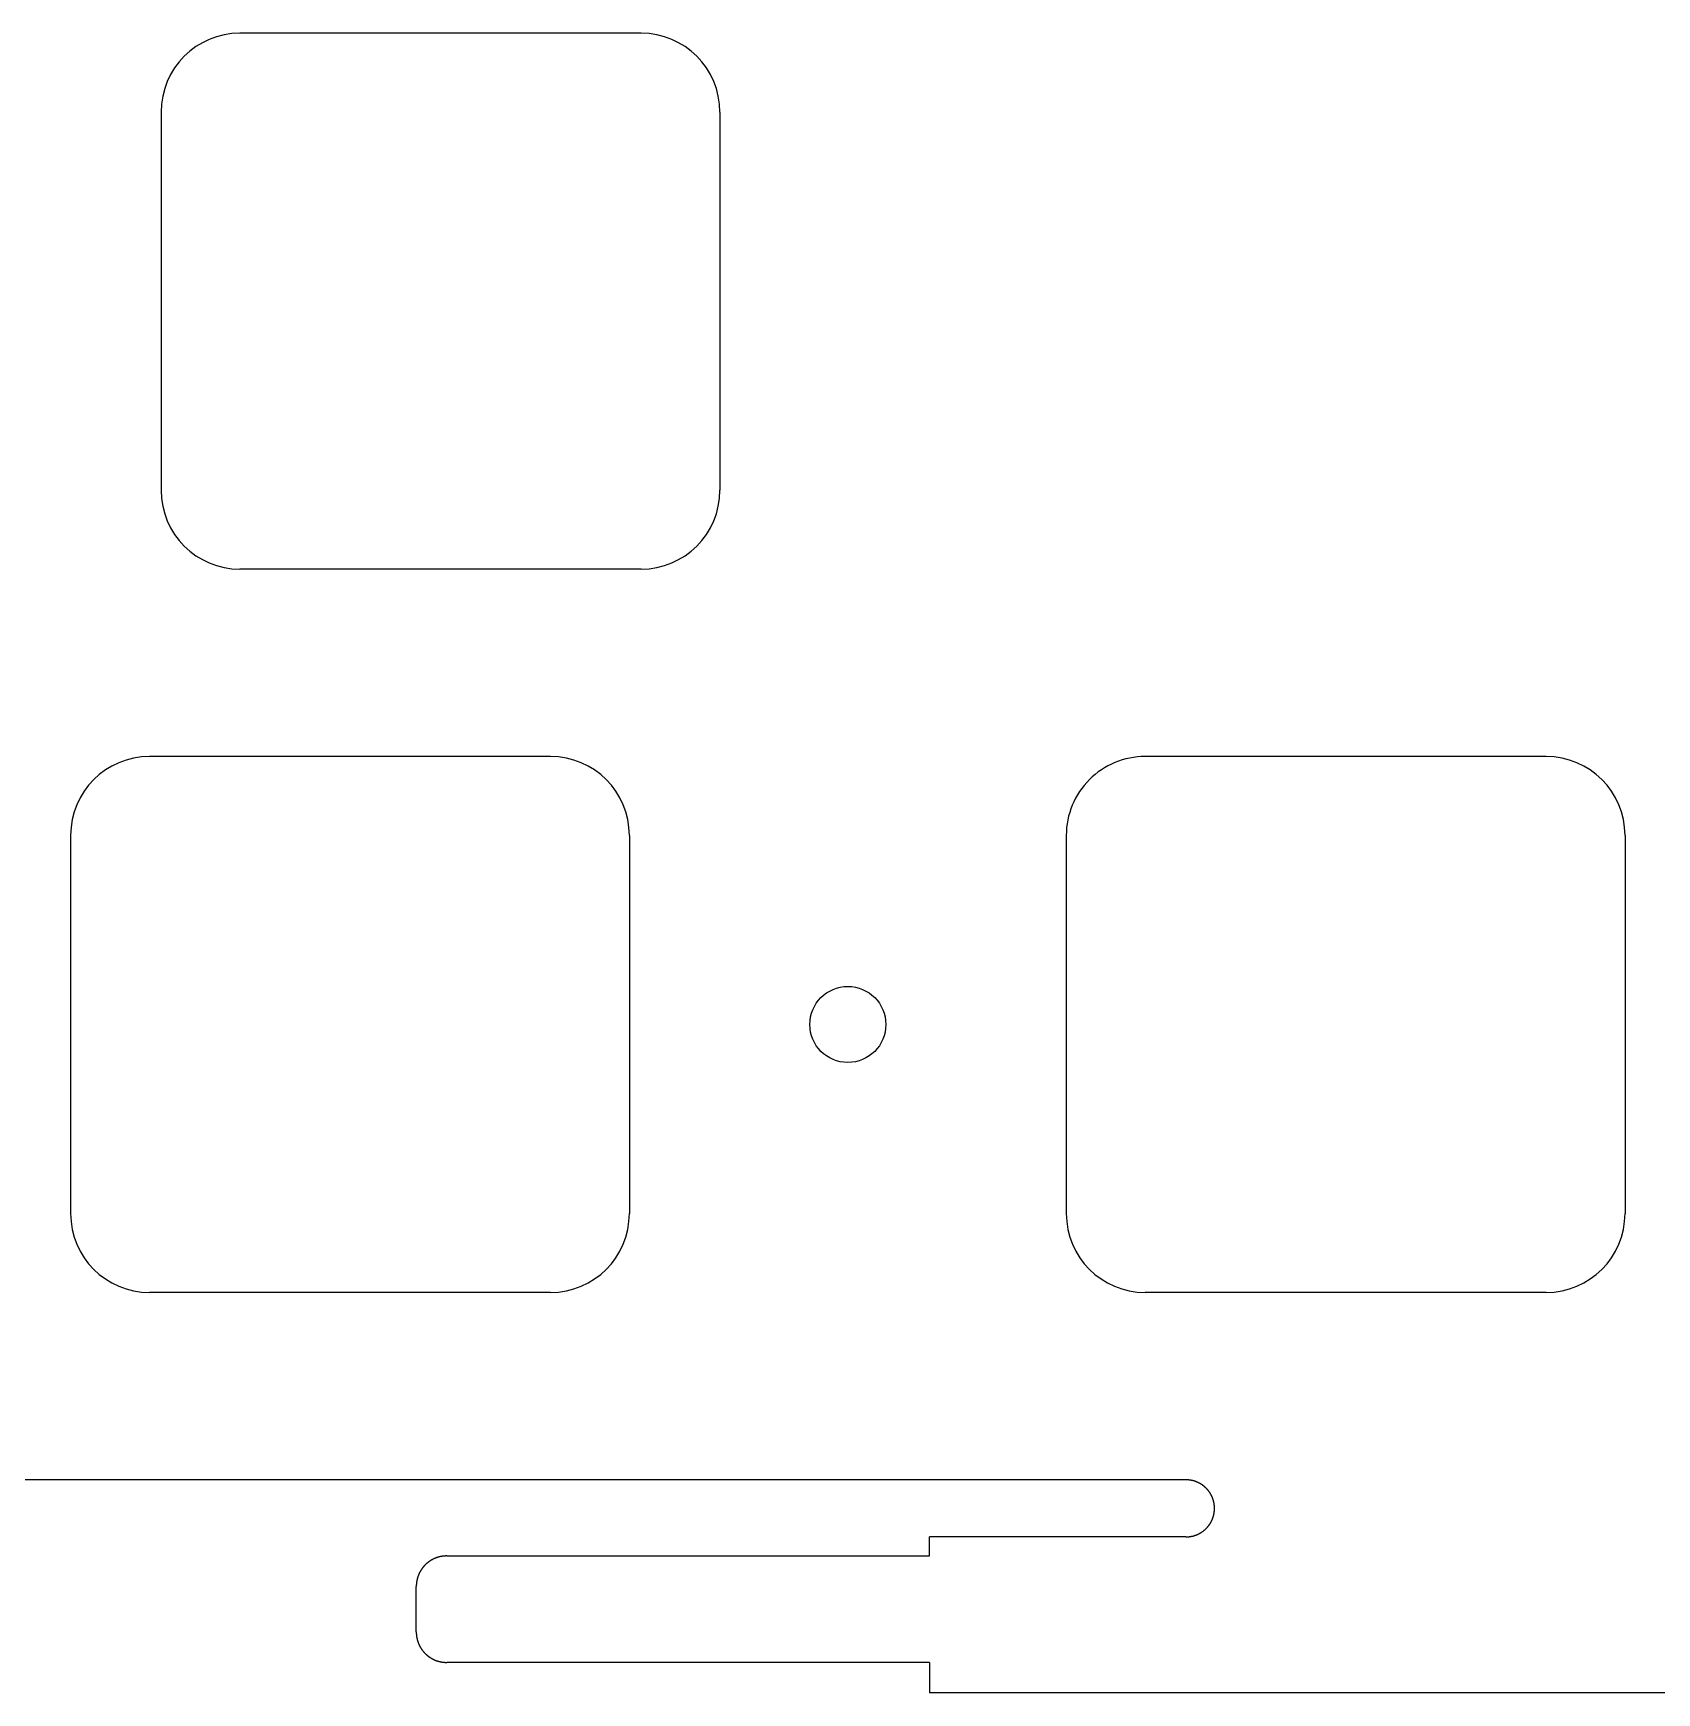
# Model space of a CAD drawing. Header units: millimetres. Extents: x -11 to 340, y -118 to 18.
# Drawn here: x 255.98 to 298.7, y -117.6 to -73.93 of the extents above; entities that cross this region are included whole.
import ezdxf

# ---------------------------------------------------------------- set-up
doc = ezdxf.new("R2010")
doc.units = ezdxf.units.MM
doc.header["$MEASUREMENT"] = 0
doc.layers.add('BLACK', color=7, linetype='CONTINUOUS')

msp = doc.modelspace()

# ---------------------------------------------------------------- linework, layer by layer
at = {"layer": 'BLACK', "linetype": 'Continuous'}
for p, q in [((271.975, -73.93355), (261.424999, -73.93355)), ((259.35, -76.00855), (259.35, -85.958551)), ((274.05, -76.00855), (274.05, -85.95855)), ((271.975, -88.03355), (261.425, -88.03355)), ((269.59375, -92.9625), (259.043749, -92.9625)), ((285.237501, -92.962502), (285.237501, -92.9625)), ((295.7875, -92.9625), (285.237501, -92.9625)), ((256.96875, -95.0375), (256.96875, -104.987501)), ((271.66875, -95.0375), (271.66875, -104.9875)), ((283.162501, -95.0375), (283.162501, -104.9875)), ((297.862501, -95.0375), (297.862501, -104.9875)), ((269.59375, -107.0625), (259.04375, -107.0625)), ((295.787501, -107.0625), (285.2375, -107.0625)), ((295.787501, -107.062501), (295.787501, -107.0625)), ((286.3125, -111.9925), (221.893425, -111.9925)), ((286.313297, -111.9925), (286.3125, -111.9925)), ((286.317214, -111.992515), (286.313297, -111.9925)), ((286.321127, -111.992549), (286.317214, -111.992515)), ((286.325039, -111.992603), (286.321127, -111.992549)), ((286.328947, -111.992677), (286.325039, -111.992603)), ((286.332854, -111.992771), (286.328947, -111.992677)), ((286.336757, -111.992885), (286.332854, -111.992771)), ((286.340659, -111.993019), (286.336757, -111.992885)), ((286.344556, -111.993173), (286.340659, -111.993019)), ((286.348454, -111.993347), (286.344556, -111.993173)), ((286.352346, -111.99354), (286.348454, -111.993347)), ((286.356237, -111.993754), (286.352346, -111.99354)), ((286.360123, -111.993988), (286.356237, -111.993754)), ((286.364009, -111.994241), (286.360123, -111.993988)), ((286.36789, -111.994514), (286.364009, -111.994241)), ((286.37177, -111.994808), (286.36789, -111.994514)), ((286.375644, -111.995121), (286.37177, -111.994808)), ((286.379518, -111.995453), (286.375644, -111.995121)), ((286.383386, -111.995806), (286.379518, -111.995453)), ((286.387253, -111.996179), (286.383386, -111.995806)), ((286.391114, -111.996571), (286.387253, -111.996179)), ((286.394975, -111.996983), (286.391114, -111.996571)), ((286.39883, -111.997415), (286.394975, -111.996983)), ((286.402683, -111.997866), (286.39883, -111.997415)), ((286.406531, -111.998338), (286.402683, -111.997866)), ((286.410378, -111.998829), (286.406531, -111.998338)), ((286.414218, -111.99934), (286.410378, -111.998829)), ((286.418058, -111.99987), (286.414218, -111.99934)), ((286.421891, -112.00042), (286.418058, -111.99987)), ((286.425722, -112.00099), (286.421891, -112.00042)), ((286.429548, -112.00158), (286.425722, -112.00099)), ((286.433371, -112.002189), (286.429548, -112.00158)), ((286.437189, -112.002818), (286.433371, -112.002189)), ((286.441004, -112.003466), (286.437189, -112.002818)), ((286.444813, -112.004134), (286.441004, -112.003466)), ((286.448621, -112.004822), (286.444813, -112.004134)), ((286.452421, -112.005529), (286.448621, -112.004822)), ((286.45622, -112.006256), (286.452421, -112.005529)), ((286.460012, -112.007002), (286.45622, -112.006256)), ((286.463801, -112.007768), (286.460012, -112.007002)), ((286.467584, -112.008553), (286.463801, -112.007768)), ((286.471365, -112.009358), (286.467584, -112.008553)), ((286.475138, -112.010182), (286.471365, -112.009358)), ((286.478909, -112.011026), (286.475138, -112.010182)), ((286.482673, -112.011889), (286.478909, -112.011026)), ((286.486434, -112.012772), (286.482673, -112.011889)), ((286.490188, -112.013674), (286.486434, -112.012772)), ((286.49394, -112.014596), (286.490188, -112.013674)), ((286.497683, -112.015536), (286.49394, -112.014596)), ((286.501424, -112.016496), (286.497683, -112.015536)), ((286.505158, -112.017476), (286.501424, -112.016496)), ((286.508888, -112.018475), (286.505158, -112.017476)), ((286.512611, -112.019492), (286.508888, -112.018475)), ((286.51633, -112.02053), (286.512611, -112.019492)), ((286.520042, -112.021586), (286.51633, -112.02053)), ((286.52375, -112.022662), (286.520042, -112.021586)), ((286.52745, -112.023757), (286.52375, -112.022662)), ((286.531147, -112.024871), (286.52745, -112.023757)), ((286.534836, -112.026004), (286.531147, -112.024871)), ((286.538521, -112.027157), (286.534836, -112.026004)), ((286.542197, -112.028328), (286.538521, -112.027157)), ((286.54587, -112.029519), (286.542197, -112.028328)), ((286.549535, -112.030728), (286.54587, -112.029519)), ((286.553195, -112.031957), (286.549535, -112.030728)), ((286.556847, -112.033204), (286.553195, -112.031957)), ((286.560494, -112.034471), (286.556847, -112.033204)), ((286.564133, -112.035756), (286.560494, -112.034471)), ((286.567768, -112.037061), (286.564133, -112.035756)), ((286.571394, -112.038384), (286.567768, -112.037061)), ((286.575015, -112.039726), (286.571394, -112.038384)), ((286.578627, -112.041087), (286.575015, -112.039726)), ((286.582234, -112.042467), (286.578627, -112.041087)), ((286.585832, -112.043865), (286.582234, -112.042467)), ((286.589426, -112.045282), (286.585832, -112.043865)), ((286.59301, -112.046718), (286.589426, -112.045282)), ((286.596588, -112.048173), (286.59301, -112.046718)), ((286.600158, -112.049646), (286.596588, -112.048173)), ((286.603722, -112.051138), (286.600158, -112.049646)), ((286.607277, -112.052648), (286.603722, -112.051138)), ((286.610826, -112.054177), (286.607277, -112.052648)), ((286.614365, -112.055724), (286.610826, -112.054177)), ((286.617899, -112.057291), (286.614365, -112.055724)), ((286.621422, -112.058875), (286.617899, -112.057291)), ((286.62494, -112.060478), (286.621422, -112.058875)), ((286.628448, -112.062098), (286.62494, -112.060478)), ((286.63195, -112.063738), (286.628448, -112.062098)), ((286.635441, -112.065395), (286.63195, -112.063738)), ((286.638926, -112.067072), (286.635441, -112.065395)), ((286.642401, -112.068765), (286.638926, -112.067072)), ((286.645869, -112.070478), (286.642401, -112.068765)), ((286.649327, -112.072208), (286.645869, -112.070478)), ((286.652778, -112.073957), (286.649327, -112.072208)), ((286.656219, -112.075723), (286.652778, -112.073957)), ((286.659653, -112.077507), (286.656219, -112.075723)), ((286.663076, -112.079309), (286.659653, -112.077507)), ((286.666491, -112.08113), (286.663076, -112.079309)), ((286.669896, -112.082967), (286.666491, -112.08113)), ((286.673293, -112.084824), (286.669896, -112.082967)), ((286.67668, -112.086697), (286.673293, -112.084824)), ((286.680058, -112.088588), (286.67668, -112.086697)), ((286.683426, -112.090497), (286.680058, -112.088588)), ((286.686786, -112.092424), (286.683426, -112.090497)), ((286.690134, -112.094368), (286.686786, -112.092424)), ((286.693474, -112.096329), (286.690134, -112.094368)), ((286.696803, -112.098308), (286.693474, -112.096329)), ((286.700124, -112.100305), (286.696803, -112.098308)), ((286.703433, -112.102318), (286.700124, -112.100305)), ((286.706733, -112.10435), (286.703433, -112.102318)), ((286.710022, -112.106398), (286.706733, -112.10435)), ((286.713302, -112.108463), (286.710022, -112.106398)), ((286.71657, -112.110546), (286.713302, -112.108463)), ((286.719829, -112.112646), (286.71657, -112.110546)), ((286.723077, -112.114762), (286.719829, -112.112646)), ((286.726314, -112.116896), (286.723077, -112.114762)), ((286.72954, -112.119046), (286.726314, -112.116896)), ((286.732756, -112.121214), (286.72954, -112.119046)), ((286.735961, -112.123398), (286.732756, -112.121214)), ((286.739155, -112.125599), (286.735961, -112.123398)), ((286.742337, -112.127816), (286.739155, -112.125599)), ((286.745509, -112.13005), (286.742337, -112.127816)), ((286.748669, -112.1323), (286.745509, -112.13005)), ((286.751818, -112.134568), (286.748669, -112.1323)), ((286.754955, -112.136851), (286.751818, -112.134568)), ((286.758081, -112.139151), (286.754955, -112.136851)), ((286.761195, -112.141467), (286.758081, -112.139151)), ((286.764297, -112.143799), (286.761195, -112.141467)), ((286.767388, -112.146148), (286.764297, -112.143799)), ((286.770467, -112.148512), (286.767388, -112.146148)), ((286.773533, -112.150893), (286.770467, -112.148512)), ((286.776588, -112.153289), (286.773533, -112.150893)), ((286.77963, -112.155701), (286.776588, -112.153289)), ((286.78266, -112.15813), (286.77963, -112.155701)), ((286.785677, -112.160573), (286.78266, -112.15813)), ((286.788683, -112.163033), (286.785677, -112.160573)), ((286.791675, -112.165508), (286.788683, -112.163033)), ((286.794655, -112.167998), (286.791675, -112.165508)), ((286.797623, -112.170504), (286.794655, -112.167998)), ((286.800577, -112.173026), (286.797623, -112.170504)), ((286.803519, -112.175562), (286.800577, -112.173026)), ((286.806447, -112.178114), (286.803519, -112.175562)), ((286.809363, -112.180681), (286.806447, -112.178114)), ((286.812265, -112.183263), (286.809363, -112.180681)), ((286.815154, -112.18586), (286.812265, -112.183263)), ((286.81803, -112.188472), (286.815154, -112.18586)), ((286.820892, -112.191099), (286.81803, -112.188472)), ((286.823741, -112.19374), (286.820892, -112.191099)), ((286.826576, -112.196397), (286.823741, -112.19374)), ((286.829398, -112.199067), (286.826576, -112.196397)), ((286.832205, -112.201753), (286.829398, -112.199067)), ((286.834999, -112.204452), (286.832205, -112.201753)), ((286.837779, -112.207166), (286.834999, -112.204452)), ((286.840545, -112.209895), (286.837779, -112.207166)), ((286.843297, -112.212637), (286.840545, -112.209895)), ((286.848758, -112.218165), (286.843297, -112.212637)), ((286.854162, -112.223748), (286.848758, -112.218165)), ((286.859508, -112.229386), (286.854162, -112.223748)), ((286.864795, -112.235078), (286.859508, -112.229386)), ((286.870022, -112.240824), (286.864795, -112.235078)), ((286.87519, -112.246624), (286.870022, -112.240824)), ((286.880298, -112.252475), (286.87519, -112.246624)), ((286.885344, -112.258379), (286.880298, -112.252475)), ((286.890329, -112.264333), (286.885344, -112.258379)), ((286.895251, -112.270337), (286.890329, -112.264333)), ((286.900111, -112.276391), (286.895251, -112.270337)), ((286.904907, -112.282494), (286.900111, -112.276391)), ((286.90964, -112.288645), (286.904907, -112.282494)), ((286.914307, -112.294843), (286.90964, -112.288645)), ((286.91891, -112.301087), (286.914307, -112.294843)), ((286.923448, -112.307378), (286.91891, -112.301087)), ((286.927919, -112.313714), (286.923448, -112.307378)), ((286.932324, -112.320094), (286.927919, -112.313714)), ((286.936662, -112.326517), (286.932324, -112.320094)), ((286.940932, -112.332984), (286.936662, -112.326517)), ((286.945134, -112.339493), (286.940932, -112.332984)), ((286.949269, -112.346044), (286.945134, -112.339493)), ((286.953334, -112.352635), (286.949269, -112.346044)), ((286.95733, -112.359266), (286.953334, -112.352635)), ((286.961256, -112.365936), (286.95733, -112.359266)), ((286.965113, -112.372645), (286.961256, -112.365936)), ((286.968899, -112.379392), (286.965113, -112.372645)), ((286.972614, -112.386176), (286.968899, -112.379392)), ((286.976257, -112.392996), (286.972614, -112.386176)), ((286.97983, -112.399852), (286.976257, -112.392996)), ((286.98333, -112.406743), (286.97983, -112.399852)), ((286.986758, -112.413668), (286.98333, -112.406743)), ((286.990114, -112.420627), (286.986758, -112.413668)), ((286.993396, -112.427618), (286.990114, -112.420627)), ((286.996606, -112.434642), (286.993396, -112.427618)), ((286.999742, -112.441697), (286.996606, -112.434642)), ((287.002804, -112.448782), (286.999742, -112.441697)), ((287.005792, -112.455898), (287.002804, -112.448782)), ((287.008706, -112.463043), (287.005792, -112.455898)), ((287.011545, -112.470217), (287.008706, -112.463043)), ((287.014309, -112.477419), (287.011545, -112.470217)), ((287.016999, -112.484648), (287.014309, -112.477419)), ((287.019612, -112.491903), (287.016999, -112.484648)), ((287.022151, -112.499185), (287.019612, -112.491903)), ((287.024613, -112.506493), (287.022151, -112.499185)), ((287.027, -112.513825), (287.024613, -112.506493)), ((287.02931, -112.521181), (287.027, -112.513825)), ((287.031545, -112.528561), (287.02931, -112.521181)), ((287.033702, -112.535964), (287.031545, -112.528561)), ((287.035783, -112.543389), (287.033702, -112.535964)), ((287.037787, -112.550836), (287.035783, -112.543389)), ((287.039714, -112.558304), (287.037787, -112.550836)), ((287.041564, -112.565792), (287.039714, -112.558304)), ((287.043336, -112.573301), (287.041564, -112.565792)), ((287.045031, -112.580829), (287.043336, -112.573301)), ((287.046648, -112.588376), (287.045031, -112.580829)), ((287.048187, -112.595941), (287.046648, -112.588376)), ((287.049649, -112.603524), (287.048187, -112.595941)), ((287.051032, -112.611124), (287.049649, -112.603524)), ((287.052337, -112.618741), (287.051032, -112.611124)), ((287.053564, -112.626375), (287.052337, -112.618741)), ((287.054713, -112.634024), (287.053564, -112.626375)), ((287.055783, -112.641688), (287.054713, -112.634024)), ((287.056774, -112.649367), (287.055783, -112.641688)), ((286.979277, -113.08622), (286.981043, -113.082779)), ((286.981043, -113.082779), (286.982792, -113.079328)), ((286.982792, -113.079328), (286.984522, -113.07587)), ((286.984522, -113.07587), (286.986235, -113.072402)), ((286.986235, -113.072402), (286.987928, -113.068927)), ((286.987928, -113.068927), (286.989605, -113.065442)), ((286.989605, -113.065442), (286.991262, -113.06195)), ((286.991262, -113.06195), (286.992902, -113.058448)), ((286.992902, -113.058448), (286.994522, -113.05494)), ((286.994522, -113.05494), (286.996125, -113.051423)), ((286.996125, -113.051423), (286.997709, -113.047899)), ((286.997709, -113.047899), (286.999276, -113.044365)), ((286.999276, -113.044365), (287.000823, -113.040826)), ((287.000823, -113.040826), (287.002352, -113.037277)), ((287.002352, -113.037277), (287.003862, -113.033722)), ((287.003862, -113.033722), (287.005354, -113.030158)), ((287.005354, -113.030158), (287.006827, -113.026589)), ((287.006827, -113.026589), (287.008282, -113.02301)), ((287.008282, -113.02301), (287.009718, -113.019426)), ((287.009718, -113.019426), (287.011135, -113.015833)), ((287.011135, -113.015833), (287.012533, -113.012234)), ((287.012533, -113.012234), (287.013913, -113.008627)), ((287.013913, -113.008627), (287.015274, -113.005015)), ((287.015274, -113.005015), (287.016616, -113.001394)), ((287.016616, -113.001394), (287.017939, -112.997768)), ((287.017939, -112.997768), (287.019244, -112.994134)), ((287.019244, -112.994134), (287.020529, -112.990495)), ((287.020529, -112.990495), (287.021796, -112.986847)), ((287.021796, -112.986847), (287.023043, -112.983195)), ((287.023043, -112.983195), (287.024272, -112.979535)), ((287.024272, -112.979535), (287.025481, -112.975871)), ((287.025481, -112.975871), (287.026672, -112.972198)), ((287.026672, -112.972198), (287.027843, -112.968521)), ((287.027843, -112.968521), (287.028996, -112.964836)), ((287.028996, -112.964836), (287.030129, -112.961148)), ((287.030129, -112.961148), (287.031243, -112.957451)), ((287.031243, -112.957451), (287.032338, -112.95375)), ((287.032338, -112.95375), (287.033414, -112.950042)), ((287.033414, -112.950042), (287.03447, -112.946331)), ((287.03447, -112.946331), (287.035508, -112.942611)), ((287.035508, -112.942611), (287.036525, -112.938888)), ((287.036525, -112.938888), (287.037524, -112.935158)), ((287.037524, -112.935158), (287.038504, -112.931425)), ((287.038504, -112.931425), (287.039464, -112.927684)), ((287.039464, -112.927684), (287.040404, -112.92394)), ((287.040404, -112.92394), (287.041326, -112.920189)), ((287.041326, -112.920189), (287.042228, -112.916435)), ((287.042228, -112.916435), (287.043111, -112.912673)), ((287.043111, -112.912673), (287.043974, -112.908909)), ((287.043974, -112.908909), (287.044818, -112.905138)), ((287.044818, -112.905138), (287.045642, -112.901365)), ((287.045642, -112.901365), (287.046447, -112.897584)), ((287.046447, -112.897584), (287.047232, -112.893802)), ((287.047232, -112.893802), (287.047998, -112.890012)), ((287.047998, -112.890012), (287.048744, -112.88622)), ((287.048744, -112.88622), (287.049471, -112.882421)), ((287.049471, -112.882421), (287.050178, -112.878621)), ((287.050178, -112.878621), (287.050866, -112.874814)), ((287.050866, -112.874814), (287.051534, -112.871005)), ((287.051534, -112.871005), (287.052182, -112.867189)), ((287.052182, -112.867189), (287.052811, -112.863372)), ((287.052811, -112.863372), (287.05342, -112.859548)), ((287.05342, -112.859548), (287.05401, -112.855723)), ((287.05401, -112.855723), (287.05458, -112.851891)), ((287.05458, -112.851891), (287.05513, -112.848058)), ((287.05513, -112.848058), (287.05566, -112.844219)), ((287.05566, -112.844219), (287.056171, -112.840378)), ((287.056171, -112.840378), (287.056662, -112.836531)), ((287.056662, -112.836531), (287.057134, -112.832684)), ((287.057687, -112.65706), (287.056774, -112.649367)), ((287.057134, -112.832684), (287.057585, -112.82883)), ((287.057585, -112.82883), (287.058017, -112.824975)), ((287.058521, -112.664768), (287.057687, -112.65706)), ((287.058017, -112.824975), (287.058429, -112.821115)), ((287.058429, -112.821115), (287.058821, -112.817253)), ((287.059275, -112.672488), (287.058521, -112.664768)), ((287.058821, -112.817253), (287.059194, -112.813386)), ((287.059194, -112.813386), (287.059547, -112.809518)), ((287.059951, -112.680221), (287.059275, -112.672488)), ((287.059547, -112.809518), (287.059879, -112.805644)), ((287.059879, -112.805644), (287.060192, -112.80177)), ((287.060548, -112.687967), (287.059951, -112.680221)), ((287.060192, -112.80177), (287.060486, -112.79789)), ((287.060486, -112.79789), (287.060759, -112.794009)), ((287.061065, -112.695725), (287.060548, -112.687967)), ((287.060759, -112.794009), (287.061012, -112.790124)), ((287.061012, -112.790124), (287.061246, -112.786237)), ((287.061503, -112.703494), (287.061065, -112.695725)), ((287.061246, -112.786237), (287.06146, -112.782346)), ((287.06146, -112.782346), (287.061653, -112.778454)), ((287.061862, -112.711275), (287.061503, -112.703494)), ((287.061653, -112.778454), (287.061827, -112.774557)), ((287.061827, -112.774557), (287.061981, -112.770659)), ((287.062141, -112.719066), (287.061862, -112.711275)), ((287.061981, -112.770659), (287.062115, -112.766757)), ((287.062115, -112.766757), (287.062229, -112.762854)), ((287.06234, -112.726868), (287.062141, -112.719066)), ((287.062229, -112.762854), (287.062323, -112.758947)), ((287.062323, -112.758947), (287.062397, -112.755039)), ((287.06246, -112.734679), (287.06234, -112.726868)), ((287.062397, -112.755039), (287.062451, -112.751127)), ((287.062451, -112.751127), (287.062485, -112.747214)), ((287.0625, -112.7425), (287.06246, -112.734679)), ((287.062485, -112.747214), (287.0625, -112.743296)), ((287.0625, -112.743296), (287.0625, -112.7425)), ((279.5625, -113.995029), (279.5625, -113.4925)), ((286.3125, -113.4925), (279.5625, -113.4925)), ((286.3125, -113.4925), (286.320321, -113.49246)), ((286.320321, -113.49246), (286.328132, -113.49234)), ((286.328132, -113.49234), (286.335934, -113.492141)), ((286.335934, -113.492141), (286.343725, -113.491862)), ((286.343725, -113.491862), (286.351506, -113.491503)), ((286.351506, -113.491503), (286.359275, -113.491065)), ((286.359275, -113.491065), (286.367033, -113.490548)), ((286.367033, -113.490548), (286.374779, -113.489951)), ((286.374779, -113.489951), (286.382512, -113.489275)), ((286.382512, -113.489275), (286.390233, -113.488521)), ((286.390233, -113.488521), (286.39794, -113.487687)), ((286.39794, -113.487687), (286.405633, -113.486774)), ((286.405633, -113.486774), (286.413312, -113.485783)), ((286.413312, -113.485783), (286.420976, -113.484713)), ((286.420976, -113.484713), (286.428626, -113.483564)), ((286.428626, -113.483564), (286.436259, -113.482337)), ((286.436259, -113.482337), (286.443876, -113.481032)), ((286.443876, -113.481032), (286.451476, -113.479649)), ((286.451476, -113.479649), (286.459059, -113.478187)), ((286.459059, -113.478187), (286.466625, -113.476648)), ((286.466625, -113.476648), (286.474172, -113.475031)), ((286.474172, -113.475031), (286.4817, -113.473336)), ((286.4817, -113.473336), (286.489208, -113.471564)), ((286.489208, -113.471564), (286.496697, -113.469714)), ((286.496697, -113.469714), (286.504165, -113.467787)), ((286.504165, -113.467787), (286.511612, -113.465783)), ((286.511612, -113.465783), (286.519037, -113.463702)), ((286.519037, -113.463702), (286.526439, -113.461545)), ((286.526439, -113.461545), (286.533819, -113.459311)), ((286.533819, -113.459311), (286.541176, -113.457)), ((286.541176, -113.457), (286.548508, -113.454613)), ((286.548508, -113.454613), (286.555815, -113.452151)), ((286.555815, -113.452151), (286.563097, -113.449612)), ((286.563097, -113.449612), (286.570353, -113.446999)), ((286.570353, -113.446999), (286.577582, -113.444309)), ((286.577582, -113.444309), (286.584784, -113.441545)), ((286.584784, -113.441545), (286.591957, -113.438706)), ((286.591957, -113.438706), (286.599102, -113.435792)), ((286.599102, -113.435792), (286.606218, -113.432804)), ((286.606218, -113.432804), (286.613304, -113.429742)), ((286.613304, -113.429742), (286.620359, -113.426606)), ((286.620359, -113.426606), (286.627382, -113.423397)), ((286.627382, -113.423397), (286.634373, -113.420114)), ((286.634373, -113.420114), (286.641332, -113.416758)), ((286.641332, -113.416758), (286.648257, -113.41333)), ((286.648257, -113.41333), (286.655148, -113.40983)), ((286.655148, -113.40983), (286.662004, -113.406258)), ((286.662004, -113.406258), (286.668824, -113.402614)), ((286.668824, -113.402614), (286.675608, -113.398899)), ((286.675608, -113.398899), (286.682355, -113.395113)), ((286.682355, -113.395113), (286.689064, -113.391256)), ((286.689064, -113.391256), (286.695734, -113.38733)), ((286.695734, -113.38733), (286.702366, -113.383334)), ((286.702366, -113.383334), (286.708957, -113.379269)), ((286.708957, -113.379269), (286.715507, -113.375135)), ((286.715507, -113.375135), (286.722016, -113.370932)), ((286.722016, -113.370932), (286.728483, -113.366662)), ((286.728483, -113.366662), (286.734907, -113.362324)), ((286.734907, -113.362324), (286.741287, -113.357919)), ((286.741287, -113.357919), (286.747622, -113.353448)), ((286.747622, -113.353448), (286.753913, -113.34891)), ((286.753913, -113.34891), (286.760158, -113.344308)), ((286.760158, -113.344308), (286.766356, -113.33964)), ((286.766356, -113.33964), (286.772506, -113.334907)), ((286.772506, -113.334907), (286.778609, -113.330111)), ((286.778609, -113.330111), (286.784663, -113.325252)), ((286.784663, -113.325252), (286.790667, -113.320329)), ((286.790667, -113.320329), (286.796622, -113.315344)), ((286.796622, -113.315344), (286.802525, -113.310298)), ((286.802525, -113.310298), (286.808376, -113.305191)), ((286.808376, -113.305191), (286.814176, -113.300023)), ((286.814176, -113.300023), (286.819922, -113.294795)), ((286.819922, -113.294795), (286.825614, -113.289508)), ((286.825614, -113.289508), (286.831253, -113.284162)), ((286.831253, -113.284162), (286.836836, -113.278758)), ((286.836836, -113.278758), (286.842363, -113.273297)), ((286.842363, -113.273297), (286.845105, -113.270545)), ((286.845105, -113.270545), (286.847834, -113.267779)), ((286.847834, -113.267779), (286.850548, -113.264999)), ((286.850548, -113.264999), (286.853248, -113.262206)), ((286.853248, -113.262206), (286.855933, -113.259398)), ((286.855933, -113.259398), (286.858604, -113.256576)), ((286.858604, -113.256576), (286.86126, -113.253741)), ((286.86126, -113.253741), (286.863901, -113.250892)), ((286.863901, -113.250892), (286.866528, -113.24803)), ((286.866528, -113.24803), (286.86914, -113.245154)), ((286.86914, -113.245154), (286.871737, -113.242265)), ((286.871737, -113.242265), (286.874319, -113.239363)), ((286.874319, -113.239363), (286.876886, -113.236448)), ((286.876886, -113.236448), (286.879438, -113.233519)), ((286.879438, -113.233519), (286.881974, -113.230577)), ((286.881974, -113.230577), (286.884496, -113.227623)), ((286.884496, -113.227623), (286.887002, -113.224656)), ((286.887002, -113.224656), (286.889492, -113.221676)), ((286.889492, -113.221676), (286.891967, -113.218683)), ((286.891967, -113.218683), (286.894427, -113.215678)), ((286.894427, -113.215678), (286.89687, -113.21266)), ((286.89687, -113.21266), (286.899299, -113.20963)), ((286.899299, -113.20963), (286.901711, -113.206588)), ((286.901711, -113.206588), (286.904107, -113.203533)), ((286.904107, -113.203533), (286.906488, -113.200467)), ((286.906488, -113.200467), (286.908852, -113.197388)), ((286.908852, -113.197388), (286.911201, -113.194298)), ((286.911201, -113.194298), (286.913533, -113.191195)), ((286.913533, -113.191195), (286.915849, -113.188081)), ((286.915849, -113.188081), (286.918149, -113.184955)), ((286.918149, -113.184955), (286.920432, -113.181818)), ((286.920432, -113.181818), (286.9227, -113.178669)), ((286.9227, -113.178669), (286.92495, -113.175509)), ((286.92495, -113.175509), (286.927184, -113.172337)), ((286.927184, -113.172337), (286.929401, -113.169155)), ((286.929401, -113.169155), (286.931603, -113.165961)), ((286.931603, -113.165961), (286.933786, -113.162757)), ((286.933786, -113.162757), (286.935954, -113.159541)), ((286.935954, -113.159541), (286.938104, -113.156315)), ((286.938104, -113.156315), (286.940238, -113.153077)), ((286.940238, -113.153077), (286.942354, -113.14983)), ((286.942354, -113.14983), (286.944454, -113.146571)), ((286.944454, -113.146571), (286.946537, -113.143302)), ((286.946537, -113.143302), (286.948602, -113.140023)), ((286.948602, -113.140023), (286.95065, -113.136734)), ((286.95065, -113.136734), (286.952682, -113.133433)), ((286.952682, -113.133433), (286.954695, -113.130124)), ((286.954695, -113.130124), (286.956692, -113.126804)), ((286.956692, -113.126804), (286.958671, -113.123475)), ((286.958671, -113.123475), (286.960632, -113.120134)), ((286.960632, -113.120134), (286.962576, -113.116786)), ((286.962576, -113.116786), (286.964503, -113.113426)), ((286.964503, -113.113426), (286.966412, -113.110059)), ((286.966412, -113.110059), (286.968303, -113.10668)), ((286.968303, -113.10668), (286.970176, -113.103294)), ((286.970176, -113.103294), (286.972033, -113.099896)), ((286.972033, -113.099896), (286.97387, -113.096491)), ((286.97387, -113.096491), (286.975691, -113.093076)), ((286.975691, -113.093076), (286.977493, -113.089653)), ((286.977493, -113.089653), (286.979277, -113.08622)), ((266.172418, -114.390071), (266.1704, -114.393523)), ((266.174455, -114.386627), (266.172418, -114.390071)), ((266.176509, -114.383194), (266.174455, -114.386627)), ((266.17858, -114.379771), (266.176509, -114.383194)), ((266.180668, -114.376358), (266.17858, -114.379771)), ((266.182775, -114.372954), (266.180668, -114.376358)), ((266.184897, -114.369562), (266.182775, -114.372954)), ((266.187038, -114.366179), (266.184897, -114.369562)), ((266.189195, -114.362807), (266.187038, -114.366179)), ((266.191369, -114.359445), (266.189195, -114.362807)), ((266.19356, -114.356095), (266.191369, -114.359445)), ((266.195769, -114.352754), (266.19356, -114.356095)), ((266.197994, -114.349425), (266.195769, -114.352754)), ((266.200236, -114.346105), (266.197994, -114.349425)), ((266.202495, -114.342798), (266.200236, -114.346105)), ((266.20477, -114.339501), (266.202495, -114.342798)), ((266.207062, -114.336215), (266.20477, -114.339501)), ((266.209371, -114.33294), (266.207062, -114.336215)), ((266.211696, -114.329678), (266.209371, -114.33294)), ((266.214038, -114.326425), (266.211696, -114.329678)), ((266.216396, -114.323185), (266.214038, -114.326425)), ((266.21877, -114.319956), (266.216396, -114.323185)), ((266.221161, -114.316739), (266.21877, -114.319956)), ((266.223568, -114.313534), (266.221161, -114.316739)), ((266.225991, -114.31034), (266.223568, -114.313534)), ((266.22843, -114.307158), (266.225991, -114.31034)), ((266.230885, -114.303989), (266.22843, -114.307158)), ((266.233356, -114.300831), (266.230885, -114.303989)), ((266.235843, -114.297686), (266.233356, -114.300831)), ((266.238346, -114.294552), (266.235843, -114.297686)), ((266.240864, -114.291432), (266.238346, -114.294552)), ((266.243399, -114.288323), (266.240864, -114.291432)), ((266.245948, -114.285227), (266.243399, -114.288323)), ((266.248514, -114.282144), (266.245948, -114.285227)), ((266.251094, -114.279073), (266.248514, -114.282144)), ((266.253691, -114.276015), (266.251094, -114.279073)), ((266.256302, -114.27297), (266.253691, -114.276015)), ((266.258929, -114.269938), (266.256302, -114.27297)), ((266.261571, -114.266919), (266.258929, -114.269938)), ((266.264228, -114.263913), (266.261571, -114.266919)), ((266.2669, -114.26092), (266.264228, -114.263913)), ((266.269587, -114.257941), (266.2669, -114.26092)), ((266.272289, -114.254975), (266.269587, -114.257941)), ((266.275006, -114.252022), (266.272289, -114.254975)), ((266.277738, -114.249083), (266.275006, -114.252022)), ((266.280484, -114.246158), (266.277738, -114.249083)), ((266.283244, -114.243246), (266.280484, -114.246158)), ((266.28602, -114.240348), (266.283244, -114.243246)), ((266.288809, -114.237464), (266.28602, -114.240348)), ((266.291613, -114.234593), (266.288809, -114.237464)), ((266.294432, -114.231737), (266.291613, -114.234593)), ((266.300111, -114.226067), (266.294432, -114.231737)), ((266.305846, -114.220454), (266.300111, -114.226067)), ((266.311636, -114.214899), (266.305846, -114.220454)), ((266.317482, -114.209401), (266.311636, -114.214899)), ((266.323381, -114.203963), (266.317482, -114.209401)), ((266.329334, -114.198584), (266.323381, -114.203963)), ((266.33534, -114.193266), (266.329334, -114.198584)), ((266.341398, -114.188008), (266.33534, -114.193266)), ((266.347508, -114.182811), (266.341398, -114.188008)), ((266.353668, -114.177676), (266.347508, -114.182811)), ((266.359878, -114.172603), (266.353668, -114.177676)), ((266.366138, -114.167593), (266.359878, -114.172603)), ((266.372446, -114.162647), (266.366138, -114.167593)), ((266.378803, -114.157765), (266.372446, -114.162647)), ((266.385206, -114.152947), (266.378803, -114.157765)), ((266.391657, -114.148194), (266.385206, -114.152947)), ((266.398153, -114.143507), (266.391657, -114.148194)), ((266.404694, -114.138885), (266.398153, -114.143507)), ((266.41128, -114.134331), (266.404694, -114.138885)), ((266.417909, -114.129843), (266.41128, -114.134331)), ((266.424582, -114.125422), (266.417909, -114.129843)), ((266.431297, -114.12107), (266.424582, -114.125422)), ((266.438054, -114.116785), (266.431297, -114.12107)), ((266.444851, -114.11257), (266.438054, -114.116785)), ((266.451689, -114.108423), (266.444851, -114.11257)), ((266.458566, -114.104346), (266.451689, -114.108423)), ((266.465482, -114.100339), (266.458566, -114.104346)), ((266.472436, -114.096402), (266.465482, -114.100339)), ((266.479427, -114.092536), (266.472436, -114.096402)), ((266.486455, -114.088741), (266.479427, -114.092536)), ((266.493519, -114.085017), (266.486455, -114.088741)), ((266.500618, -114.081366), (266.493519, -114.085017)), ((266.507752, -114.077786), (266.500618, -114.081366)), ((266.51492, -114.074278), (266.507752, -114.077786)), ((266.522121, -114.070844), (266.51492, -114.074278)), ((266.529354, -114.067482), (266.522121, -114.070844)), ((266.53662, -114.064194), (266.529354, -114.067482)), ((266.543916, -114.060979), (266.53662, -114.064194)), ((266.551243, -114.057838), (266.543916, -114.060979)), ((266.5586, -114.054772), (266.551243, -114.057838)), ((266.565986, -114.051779), (266.5586, -114.054772)), ((266.573401, -114.048862), (266.565986, -114.051779)), ((266.580844, -114.046019), (266.573401, -114.048862)), ((266.588314, -114.043251), (266.580844, -114.046019)), ((266.59581, -114.040559), (266.588314, -114.043251)), ((266.603333, -114.037942), (266.59581, -114.040559)), ((266.61088, -114.035401), (266.603333, -114.037942)), ((266.618453, -114.032936), (266.61088, -114.035401)), ((266.62605, -114.030547), (266.618453, -114.032936)), ((266.63367, -114.028235), (266.62605, -114.030547)), ((266.641314, -114.025999), (266.63367, -114.028235)), ((266.64898, -114.02384), (266.641314, -114.025999)), ((266.656667, -114.021757), (266.64898, -114.02384)), ((266.664376, -114.019752), (266.656667, -114.021757)), ((266.672106, -114.017824), (266.664376, -114.019752)), ((266.679856, -114.015973), (266.672106, -114.017824)), ((266.687625, -114.0142), (266.679856, -114.015973)), ((266.695414, -114.012504), (266.687625, -114.0142)), ((266.70322, -114.010886), (266.695414, -114.012504)), ((266.711045, -114.009346), (266.70322, -114.010886)), ((266.718888, -114.007884), (266.711045, -114.009346)), ((266.726747, -114.0065), (266.718888, -114.007884)), ((266.734623, -114.005194), (266.726747, -114.0065)), ((266.742515, -114.003967), (266.734623, -114.005194)), ((266.750422, -114.002818), (266.742515, -114.003967)), ((266.758345, -114.001748), (266.750422, -114.002818)), ((266.766282, -114.000756), (266.758345, -114.001748)), ((266.774233, -113.999843), (266.766282, -114.000756)), ((266.782197, -113.999009), (266.774233, -113.999843)), ((266.790175, -113.998254), (266.782197, -113.999009)), ((266.798166, -113.997578), (266.790175, -113.998254)), ((266.806169, -113.996982), (266.798166, -113.997578)), ((266.814184, -113.996464), (266.806169, -113.996982)), ((266.82221, -113.996026), (266.814184, -113.996464)), ((266.830248, -113.995667), (266.82221, -113.996026)), ((266.838296, -113.995388), (266.830248, -113.995667)), ((266.846354, -113.995189), (266.838296, -113.995388)), ((266.854422, -113.995069), (266.846354, -113.995189)), ((266.8625, -113.995029), (266.854422, -113.995069)), ((266.8625, -113.995029), (279.5625, -113.995029)), ((266.062514, -114.790256), (266.0625, -114.794301)), ((266.0625, -114.794301), (266.0625, -114.795029)), ((266.0625, -115.995029), (266.0625, -114.795029)), ((266.062548, -114.786215), (266.062514, -114.790256)), ((266.062601, -114.782174), (266.062548, -114.786215)), ((266.062675, -114.778138), (266.062601, -114.782174)), ((266.062768, -114.774102), (266.062675, -114.778138)), ((266.062882, -114.770071), (266.062768, -114.774102)), ((266.063015, -114.76604), (266.062882, -114.770071)), ((266.063169, -114.762014), (266.063015, -114.76604)), ((266.063342, -114.757988), (266.063169, -114.762014)), ((266.063536, -114.753968), (266.063342, -114.757988)), ((266.063749, -114.749948), (266.063536, -114.753968)), ((266.063982, -114.745933), (266.063749, -114.749948)), ((266.064235, -114.741918), (266.063982, -114.745933)), ((266.064508, -114.737909), (266.064235, -114.741918)), ((266.064801, -114.733901), (266.064508, -114.737909)), ((266.065113, -114.729898), (266.064801, -114.733901)), ((266.065446, -114.725895), (266.065113, -114.729898)), ((266.065798, -114.721899), (266.065446, -114.725895)), ((266.06617, -114.717903), (266.065798, -114.721899)), ((266.066562, -114.713912), (266.06617, -114.717903)), ((266.066974, -114.709923), (266.066562, -114.713912)), ((266.067405, -114.705939), (266.066974, -114.709923)), ((266.067856, -114.701957), (266.067405, -114.705939)), ((266.068327, -114.69798), (266.067856, -114.701957)), ((266.068818, -114.694004), (266.068327, -114.69798)), ((266.069328, -114.690035), (266.068818, -114.694004)), ((266.069858, -114.686066), (266.069328, -114.690035)), ((266.070408, -114.682104), (266.069858, -114.686066)), ((266.070978, -114.678143), (266.070408, -114.682104)), ((266.071567, -114.674189), (266.070978, -114.678143)), ((266.072176, -114.670235), (266.071567, -114.674189)), ((266.072804, -114.666289), (266.072176, -114.670235)), ((266.073453, -114.662344), (266.072804, -114.666289)), ((266.07412, -114.658405), (266.073453, -114.662344)), ((266.074808, -114.654468), (266.07412, -114.658405)), ((266.075515, -114.650538), (266.074808, -114.654468)), ((266.076242, -114.646609), (266.075515, -114.650538)), ((266.076987, -114.642688), (266.076242, -114.646609)), ((266.077753, -114.638768), (266.076987, -114.642688)), ((266.078538, -114.634855), (266.077753, -114.638768)), ((266.079343, -114.630945), (266.078538, -114.634855)), ((266.080167, -114.627041), (266.079343, -114.630945)), ((266.081011, -114.623139), (266.080167, -114.627041)), ((266.081874, -114.619245), (266.081011, -114.623139)), ((266.082757, -114.615353), (266.081874, -114.619245)), ((266.083659, -114.611469), (266.082757, -114.615353)), ((266.08458, -114.607587), (266.083659, -114.611469)), ((266.085521, -114.603712), (266.08458, -114.607587)), ((266.086481, -114.59984), (266.085521, -114.603712)), ((266.087461, -114.595976), (266.086481, -114.59984)), ((266.08846, -114.592114), (266.087461, -114.595976)), ((266.089478, -114.58826), (266.08846, -114.592114)), ((266.090515, -114.584409), (266.089478, -114.58826)), ((266.091572, -114.580566), (266.090515, -114.584409)), ((266.092648, -114.576726), (266.091572, -114.580566)), ((266.093743, -114.572894), (266.092648, -114.576726)), ((266.094858, -114.569065), (266.093743, -114.572894)), ((266.095991, -114.565244), (266.094858, -114.569065)), ((266.097144, -114.561427), (266.095991, -114.565244)), ((266.098316, -114.557618), (266.097144, -114.561427)), ((266.099507, -114.553813), (266.098316, -114.557618)), ((266.100717, -114.550016), (266.099507, -114.553813)), ((266.101947, -114.546222), (266.100717, -114.550016)), ((266.103195, -114.542438), (266.101947, -114.546222)), ((266.104462, -114.538657), (266.103195, -114.542438)), ((266.105748, -114.534884), (266.104462, -114.538657)), ((266.107054, -114.531116), (266.105748, -114.534884)), ((266.108378, -114.527357), (266.107054, -114.531116)), ((266.109721, -114.523602), (266.108378, -114.527357)), ((266.111083, -114.519856), (266.109721, -114.523602)), ((266.112464, -114.516114), (266.111083, -114.519856)), ((266.113864, -114.512381), (266.112464, -114.516114)), ((266.115282, -114.508654), (266.113864, -114.512381)), ((266.116719, -114.504935), (266.115282, -114.508654)), ((266.118176, -114.501221), (266.116719, -114.504935)), ((266.11965, -114.497516), (266.118176, -114.501221)), ((266.121144, -114.493817), (266.11965, -114.497516)), ((266.122656, -114.490126), (266.121144, -114.493817)), ((266.124187, -114.486441), (266.122656, -114.490126)), ((266.125736, -114.482766), (266.124187, -114.486441)), ((266.127304, -114.479096), (266.125736, -114.482766)), ((266.12889, -114.475436), (266.127304, -114.479096)), ((266.130495, -114.471781), (266.12889, -114.475436)), ((266.132118, -114.468136), (266.130495, -114.471781)), ((266.13376, -114.464497), (266.132118, -114.468136)), ((266.13542, -114.460868), (266.13376, -114.464497)), ((266.137098, -114.457245), (266.13542, -114.460868)), ((266.138795, -114.453632), (266.137098, -114.457245)), ((266.14051, -114.450026), (266.138795, -114.453632)), ((266.142243, -114.44643), (266.14051, -114.450026)), ((266.143995, -114.44284), (266.142243, -114.44643)), ((266.145764, -114.43926), (266.143995, -114.44284)), ((266.147552, -114.435687), (266.145764, -114.43926)), ((266.149357, -114.432125), (266.147552, -114.435687)), ((266.151181, -114.428569), (266.149357, -114.432125)), ((266.153022, -114.425024), (266.151181, -114.428569)), ((266.154882, -114.421487), (266.153022, -114.425024)), ((266.15676, -114.41796), (266.154882, -114.421487)), ((266.158655, -114.41444), (266.15676, -114.41796)), ((266.160568, -114.410931), (266.158655, -114.41444)), ((266.162499, -114.40743), (266.160568, -114.410931)), ((266.164448, -114.40394), (266.162499, -114.40743)), ((266.166414, -114.400457), (266.164448, -114.40394)), ((266.168398, -114.396986), (266.166414, -114.400457)), ((266.1704, -114.393523), (266.168398, -114.396986)), ((266.0625, -115.995029), (266.06254, -116.003107)), ((266.06254, -116.003107), (266.06266, -116.011175)), ((266.06266, -116.011175), (266.062859, -116.019233)), ((266.062859, -116.019233), (266.063138, -116.027282)), ((266.063138, -116.027282), (266.063497, -116.035319)), ((266.063497, -116.035319), (266.063935, -116.043345)), ((266.063935, -116.043345), (266.064453, -116.05136)), ((266.064453, -116.05136), (266.065049, -116.059363)), ((266.065049, -116.059363), (266.065725, -116.067354)), ((266.065725, -116.067354), (266.06648, -116.075332)), ((266.06648, -116.075332), (266.067314, -116.083296)), ((266.067314, -116.083296), (266.068227, -116.091247)), ((266.068227, -116.091247), (266.069219, -116.099184)), ((266.069219, -116.099184), (266.070289, -116.107107)), ((266.070289, -116.107107), (266.071438, -116.115014)), ((266.071438, -116.115014), (266.072665, -116.122906)), ((266.072665, -116.122906), (266.073971, -116.130782)), ((266.073971, -116.130782), (266.075355, -116.138641)), ((266.075355, -116.138641), (266.076817, -116.146484)), ((266.076817, -116.146484), (266.078357, -116.154309)), ((266.078357, -116.154309), (266.079975, -116.162116)), ((266.079975, -116.162116), (266.081671, -116.169904)), ((266.081671, -116.169904), (266.083444, -116.177674)), ((266.083444, -116.177674), (266.085295, -116.185423)), ((266.085295, -116.185423), (266.087223, -116.193153)), ((266.087223, -116.193153), (266.089228, -116.200862)), ((266.089228, -116.200862), (266.091311, -116.20855)), ((266.091311, -116.20855), (266.09347, -116.216215)), ((266.09347, -116.216215), (266.095706, -116.223859)), ((266.095706, -116.223859), (266.098018, -116.231479)), ((266.098018, -116.231479), (266.100407, -116.239076)), ((266.100407, -116.239076), (266.102872, -116.246649)), ((266.102872, -116.246649), (266.105413, -116.254197)), ((266.105413, -116.254197), (266.10803, -116.261719)), ((266.10803, -116.261719), (266.110722, -116.269216)), ((266.110722, -116.269216), (266.11349, -116.276686)), ((266.11349, -116.276686), (266.116333, -116.284128)), ((266.116333, -116.284128), (266.11925, -116.291543)), ((266.11925, -116.291543), (266.122243, -116.298929)), ((266.122243, -116.298929), (266.125309, -116.306286)), ((266.125309, -116.306286), (266.12845, -116.313613)), ((266.12845, -116.313613), (266.131665, -116.32091)), ((266.131665, -116.32091), (266.134953, -116.328175)), ((266.134953, -116.328175), (266.138315, -116.335408)), ((266.138315, -116.335408), (266.141749, -116.342609)), ((266.141749, -116.342609), (266.145257, -116.349777)), ((266.145257, -116.349777), (266.148837, -116.356911)), ((266.148837, -116.356911), (266.152488, -116.36401)), ((266.152488, -116.36401), (266.156212, -116.371074)), ((266.156212, -116.371074), (266.160007, -116.378102)), ((266.160007, -116.378102), (266.163873, -116.385094)), ((266.163873, -116.385094), (266.16781, -116.392048)), ((266.16781, -116.392048), (266.171817, -116.398964)), ((266.171817, -116.398964), (266.175894, -116.405841)), ((266.175894, -116.405841), (266.18004, -116.412678)), ((266.18004, -116.412678), (266.184256, -116.419476)), ((266.184256, -116.419476), (266.18854, -116.426232)), ((266.18854, -116.426232), (266.192893, -116.432947)), ((266.192893, -116.432947), (266.197314, -116.43962)), ((266.197314, -116.43962), (266.201801, -116.446249)), ((266.201801, -116.446249), (266.206356, -116.452835)), ((266.206356, -116.452835), (266.210978, -116.459376)), ((266.210978, -116.459376), (266.215665, -116.465873)), ((266.215665, -116.465873), (266.220418, -116.472323)), ((266.220418, -116.472323), (266.225236, -116.478726)), ((266.225236, -116.478726), (266.230118, -116.485083)), ((266.230118, -116.485083), (266.235064, -116.491391)), ((266.235064, -116.491391), (266.240074, -116.497651)), ((266.240074, -116.497651), (266.245147, -116.503861)), ((266.245147, -116.503861), (266.250282, -116.510021)), ((266.250282, -116.510021), (266.255478, -116.516131)), ((266.255478, -116.516131), (266.260736, -116.522189)), ((266.260736, -116.522189), (266.266055, -116.528195)), ((266.266055, -116.528195), (266.271434, -116.534148)), ((266.271434, -116.534148), (266.276872, -116.540047)), ((266.276872, -116.540047), (266.282369, -116.545893)), ((266.282369, -116.545893), (266.287925, -116.551683)), ((266.287925, -116.551683), (266.293538, -116.557418)), ((266.293538, -116.557418), (266.299208, -116.563097)), ((266.299208, -116.563097), (266.302064, -116.565916)), ((266.302064, -116.565916), (266.304934, -116.56872)), ((266.304934, -116.56872), (266.307818, -116.571509)), ((266.307818, -116.571509), (266.310717, -116.574285)), ((266.310717, -116.574285), (266.313628, -116.577045)), ((266.313628, -116.577045), (266.316554, -116.579792)), ((266.316554, -116.579792), (266.319493, -116.582523)), ((266.319493, -116.582523), (266.322446, -116.58524)), ((266.322446, -116.58524), (266.325412, -116.587942)), ((266.325412, -116.587942), (266.328391, -116.590629)), ((266.328391, -116.590629), (266.331384, -116.593301)), ((266.331384, -116.593301), (266.33439, -116.595958)), ((266.33439, -116.595958), (266.337409, -116.5986)), ((266.337409, -116.5986), (266.340441, -116.601227)), ((266.340441, -116.601227), (266.343486, -116.603838)), ((266.343486, -116.603838), (266.346544, -116.606435)), ((266.346544, -116.606435), (266.349614, -116.609015)), ((266.349614, -116.609015), (266.352698, -116.611581)), ((266.352698, -116.611581), (266.355794, -116.61413)), ((266.355794, -116.61413), (266.358902, -116.616665)), ((266.358902, -116.616665), (266.362023, -116.619183)), ((266.362023, -116.619183), (266.365156, -116.621686)), ((266.365156, -116.621686), (266.368302, -116.624173)), ((266.368302, -116.624173), (266.371459, -116.626644)), ((266.371459, -116.626644), (266.374629, -116.629099)), ((266.374629, -116.629099), (266.377811, -116.631538)), ((266.377811, -116.631538), (266.381004, -116.633961)), ((266.381004, -116.633961), (266.38421, -116.636368)), ((266.38421, -116.636368), (266.387427, -116.638759)), ((266.387427, -116.638759), (266.390656, -116.641133)), ((266.390656, -116.641133), (266.393896, -116.643491)), ((266.393896, -116.643491), (266.397148, -116.645833)), ((266.397148, -116.645833), (266.400411, -116.648158)), ((266.400411, -116.648158), (266.403686, -116.650467)), ((266.403686, -116.650467), (266.406971, -116.652759)), ((266.406971, -116.652759), (266.410269, -116.655035)), ((266.410269, -116.655035), (266.413576, -116.657293)), ((266.413576, -116.657293), (266.416895, -116.659535)), ((266.416895, -116.659535), (266.420224, -116.66176)), ((266.420224, -116.66176), (266.423565, -116.663969)), ((266.423565, -116.663969), (266.426916, -116.66616)), ((266.426916, -116.66616), (266.430278, -116.668334)), ((266.430278, -116.668334), (266.43365, -116.670491)), ((266.43365, -116.670491), (266.437033, -116.672632)), ((266.437033, -116.672632), (266.440425, -116.674754)), ((266.440425, -116.674754), (266.443829, -116.676861)), ((266.443829, -116.676861), (266.447241, -116.678949)), ((266.447241, -116.678949), (266.450665, -116.68102)), ((266.450665, -116.68102), (266.454098, -116.683074)), ((266.454098, -116.683074), (266.457541, -116.685111)), ((266.457541, -116.685111), (266.460993, -116.687129)), ((266.460993, -116.687129), (266.464457, -116.689131)), ((266.464457, -116.689131), (266.467928, -116.691115)), ((266.467928, -116.691115), (266.47141, -116.693081)), ((266.47141, -116.693081), (266.474901, -116.69503)), ((266.474901, -116.69503), (266.478402, -116.696961)), ((266.478402, -116.696961), (266.481911, -116.698874)), ((266.481911, -116.698874), (266.48543, -116.700769)), ((266.48543, -116.700769), (266.488957, -116.702647)), ((266.488957, -116.702647), (266.492495, -116.704507)), ((266.492495, -116.704507), (266.49604, -116.706348)), ((266.49604, -116.706348), (266.499595, -116.708172)), ((266.499595, -116.708172), (266.503158, -116.709977)), ((266.503158, -116.709977), (266.506731, -116.711765)), ((266.506731, -116.711765), (266.51031, -116.713534)), ((266.51031, -116.713534), (266.5139, -116.715286)), ((266.5139, -116.715286), (266.517497, -116.717019)), ((266.517497, -116.717019), (266.521103, -116.718734)), ((266.521103, -116.718734), (266.524716, -116.720431)), ((266.524716, -116.720431), (266.528339, -116.722109)), ((266.528339, -116.722109), (266.531968, -116.723769)), ((266.531968, -116.723769), (266.535607, -116.725411)), ((266.535607, -116.725411), (266.539252, -116.727034)), ((266.539252, -116.727034), (266.542906, -116.728639)), ((266.542906, -116.728639), (266.546567, -116.730225)), ((266.546567, -116.730225), (266.550236, -116.731793)), ((266.550236, -116.731793), (266.553912, -116.733342)), ((266.553912, -116.733342), (266.557597, -116.734873)), ((266.557597, -116.734873), (266.561287, -116.736385)), ((266.561287, -116.736385), (266.564987, -116.737879)), ((266.564987, -116.737879), (266.568691, -116.739353)), ((266.568691, -116.739353), (266.572405, -116.74081)), ((266.572405, -116.74081), (266.576124, -116.742247)), ((266.576124, -116.742247), (266.579852, -116.743665)), ((266.579852, -116.743665), (266.583585, -116.745065)), ((266.583585, -116.745065), (266.587326, -116.746446)), ((266.587326, -116.746446), (266.591073, -116.747808)), ((266.591073, -116.747808), (266.594828, -116.749151)), ((266.594828, -116.749151), (266.598587, -116.750475)), ((266.598587, -116.750475), (266.602355, -116.751781)), ((266.602355, -116.751781), (266.606127, -116.753067)), ((266.606127, -116.753067), (266.609908, -116.754334)), ((266.609908, -116.754334), (266.613693, -116.755582)), ((266.613693, -116.755582), (266.617486, -116.756812)), ((266.617486, -116.756812), (266.621283, -116.758022)), ((266.621283, -116.758022), (266.625089, -116.759213)), ((266.625089, -116.759213), (266.628898, -116.760385)), ((266.628898, -116.760385), (266.632715, -116.761538)), ((266.632715, -116.761538), (266.636536, -116.762671)), ((266.636536, -116.762671), (266.640365, -116.763786)), ((266.640365, -116.763786), (266.644197, -116.764881)), ((266.644197, -116.764881), (266.648037, -116.765957)), ((266.648037, -116.765957), (266.65188, -116.767014)), ((266.65188, -116.767014), (266.655731, -116.768051)), ((266.655731, -116.768051), (266.659585, -116.769069)), ((266.659585, -116.769069), (266.663446, -116.770068)), ((266.663446, -116.770068), (266.667311, -116.771048)), ((266.667311, -116.771048), (266.671183, -116.772008)), ((266.671183, -116.772008), (266.675057, -116.772949)), ((266.675057, -116.772949), (266.678939, -116.77387)), ((266.678939, -116.77387), (266.682824, -116.774772)), ((266.682824, -116.774772), (266.686716, -116.775655)), ((266.686716, -116.775655), (266.69061, -116.776518)), ((266.69061, -116.776518), (266.694512, -116.777362)), ((266.694512, -116.777362), (266.698415, -116.778186)), ((266.698415, -116.778186), (266.702326, -116.778991)), ((266.702326, -116.778991), (266.706239, -116.779776)), ((266.706239, -116.779776), (266.710158, -116.780542)), ((266.710158, -116.780542), (266.71408, -116.781287)), ((266.71408, -116.781287), (266.718008, -116.782014)), ((266.718008, -116.782014), (266.721939, -116.782721)), ((266.721939, -116.782721), (266.725876, -116.783409)), ((266.725876, -116.783409), (266.729814, -116.784076)), ((266.729814, -116.784076), (266.733759, -116.784725)), ((266.733759, -116.784725), (266.737706, -116.785353)), ((266.737706, -116.785353), (266.741659, -116.785962)), ((266.741659, -116.785962), (266.745614, -116.786551)), ((266.745614, -116.786551), (266.749575, -116.787121)), ((266.749575, -116.787121), (266.753537, -116.787671)), ((266.753537, -116.787671), (266.757505, -116.788201)), ((266.757505, -116.788201), (266.761475, -116.788711)), ((266.761475, -116.788711), (266.765451, -116.789202)), ((266.765451, -116.789202), (266.769427, -116.789673)), ((266.769427, -116.789673), (266.77341, -116.790124)), ((266.77341, -116.790124), (266.777394, -116.790555)), ((266.777394, -116.790555), (266.781383, -116.790967)), ((266.781383, -116.790967), (266.785373, -116.791359)), ((266.785373, -116.791359), (266.789369, -116.791731)), ((266.789369, -116.791731), (266.793366, -116.792083)), ((266.793366, -116.792083), (266.797369, -116.792416)), ((266.797369, -116.792416), (266.801372, -116.792728)), ((266.801372, -116.792728), (266.80538, -116.793021)), ((266.80538, -116.793021), (266.809389, -116.793294)), ((266.809389, -116.793294), (266.813404, -116.793547)), ((266.813404, -116.793547), (266.817419, -116.79378)), ((266.817419, -116.79378), (266.821439, -116.793993)), ((266.821439, -116.793993), (266.825459, -116.794187)), ((266.825459, -116.794187), (266.829485, -116.79436)), ((266.829485, -116.79436), (266.833511, -116.794514)), ((266.833511, -116.794514), (266.837542, -116.794647)), ((266.837542, -116.794647), (266.841573, -116.794761)), ((266.841573, -116.794761), (266.845609, -116.794854)), ((266.845609, -116.794854), (266.849645, -116.794928)), ((266.849645, -116.794928), (266.853686, -116.794981)), ((266.853686, -116.794981), (266.857727, -116.795015)), ((266.857727, -116.795015), (266.861772, -116.795029)), ((266.861772, -116.795029), (266.8625, -116.795029)), ((279.5625, -116.795029), (266.8625, -116.795029)), ((279.5625, -116.795029), (279.5625, -117.595029)), ((309.5625, -117.595029), (279.5625, -117.595029))]:
    msp.add_line(p, q, dxfattribs=at)
at = {"layer": 'BLACK'}
msp.add_circle((277.415625, -100.0125), 1, dxfattribs=at)
for centre, radius, start, end in [((261.425004, -76.008554), 2.075004, 90.0001381, 179.9998896), ((271.975, -76.00855), 2.075, 0, 90), ((261.425002, -85.958548), 2.075002, 180.0000828, 269.9999448), ((271.975, -85.95855), 2.075, 270, 0), ((259.043754, -95.037504), 2.075004, 90.0001381, 179.9998896), ((269.59375, -95.0375), 2.075, 0, 90), ((285.2375, -95.0375), 2.074999, 89.9999724, 180), ((295.7875, -95.0375), 2.075, 0, 90), ((259.043752, -104.987498), 2.075002, 180.0000828, 269.9999448), ((269.59375, -104.9875), 2.075, 270, 0), ((285.2375, -104.9875), 2.075, 180, 270), ((295.7875, -104.9875), 2.075001, 270.0000276, 0)]:
    msp.add_arc(centre, radius, start, end, dxfattribs=at)

doc.saveas('drawing.dxf')
